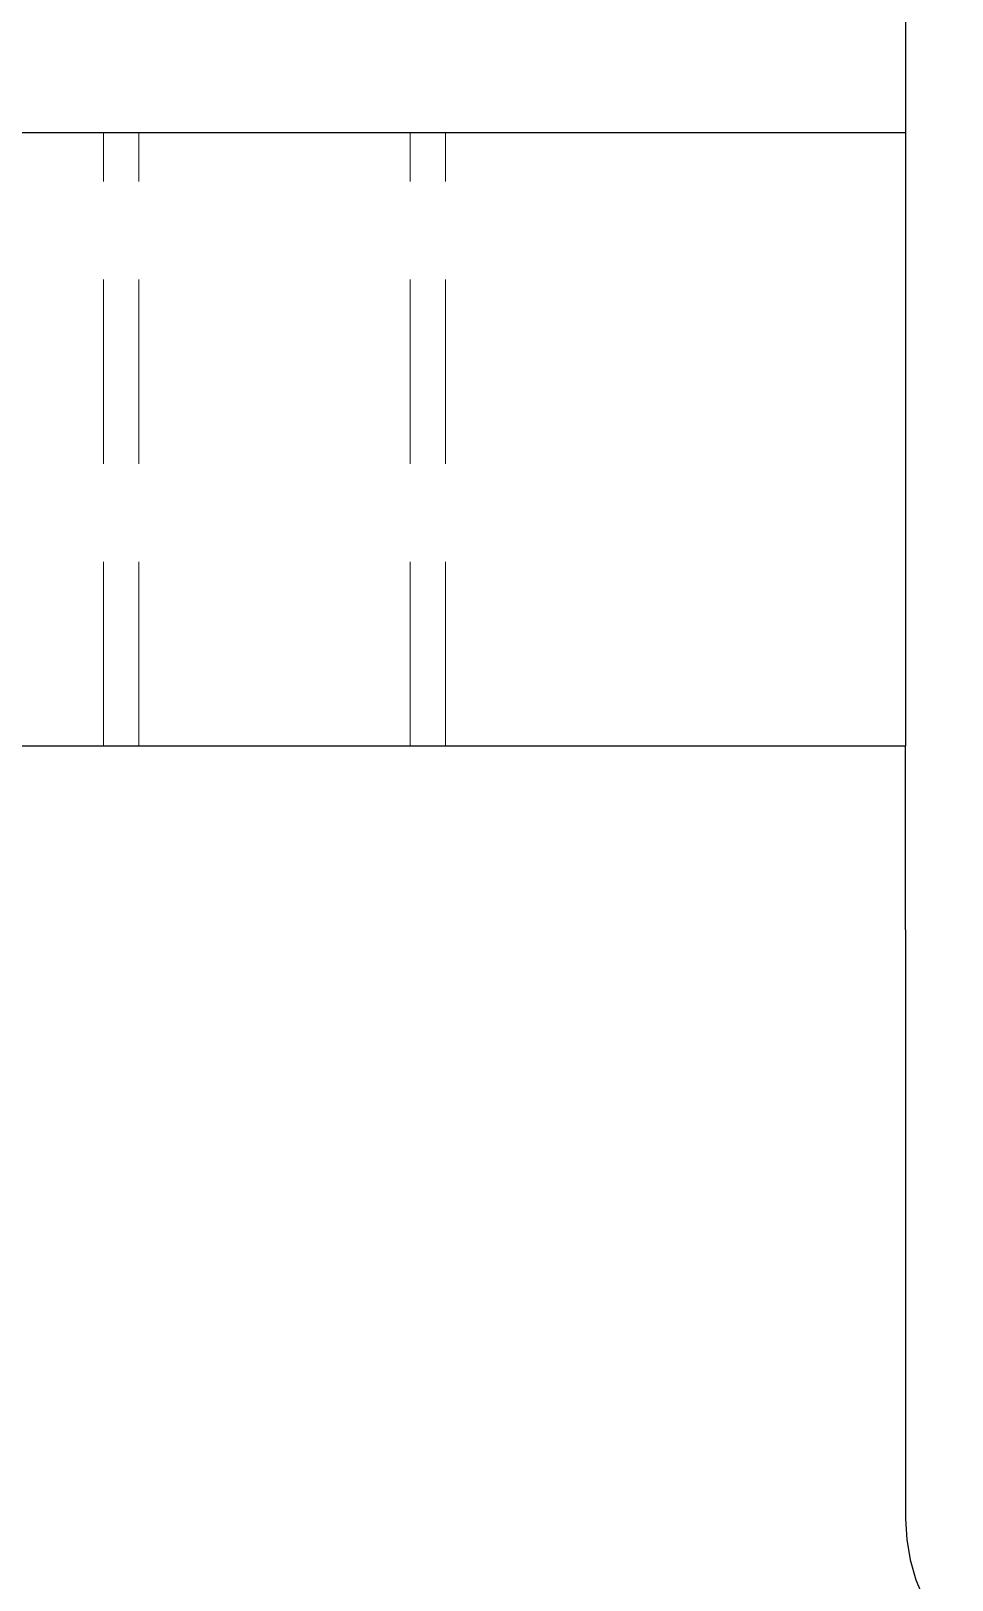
# Paper-space layout '01_三视图' of a CAD drawing. Header units: millimetres. Extents: x 8 to 451, y 8 to 289.
# Drawn here: x 165.12 to 172.63, y 91.13 to 103.75 of the extents above; entities that cross this region are included whole.
import ezdxf

# ---------------------------------------------------------------- set-up
doc = ezdxf.new("R2010")
doc.units = ezdxf.units.MM
doc.linetypes.add('WP_HIDDEN', pattern=[2.3, 1.5, -0.8])
doc.layers.add('HIDDEN', color=7, linetype='WP_HIDDEN', lineweight=13)
doc.layers.add('VISIBLE', color=7, linetype='CONTINUOUS', lineweight=25)

psp = doc.layouts.new('01_三视图')

# ---------------------------------------------------------------- linework, layer by layer
at = {"layer": 'HIDDEN'}
for points in [[(172.25, 91.625), (172.25, 116.375)], [(166.963, 102.925), (166.823, 102.925), (166.685, 102.925), (166.55, 102.925), (166.42, 102.925), (166.298, 102.925), (166.183, 102.925), (166.079, 102.925), (165.985, 102.925), (165.904, 102.925), (165.836, 102.925), (165.783, 102.925), (165.744, 102.925), (165.721, 102.925), (165.713, 102.925)], [(165.713, 102.925), (165.744, 102.925), (165.836, 102.925), (165.985, 102.925), (166.183, 102.925), (166.42, 102.925), (166.685, 102.925), (166.963, 102.925), (167.241, 102.925), (167.505, 102.925), (167.742, 102.925), (167.94, 102.925), (168.089, 102.925), (168.181, 102.925), (168.213, 102.925)], [(165.713, 97.925), (165.713, 102.925)], [(167.25, 102.925), (167.11, 102.925), (166.972, 102.925), (166.837, 102.925), (166.708, 102.925), (166.585, 102.925), (166.471, 102.925), (166.366, 102.925), (166.273, 102.925), (166.192, 102.925), (166.124, 102.925), (166.07, 102.925), (166.031, 102.925), (166.008, 102.925), (166, 102.925)], [(166, 102.925), (166.031, 102.925), (166.124, 102.925), (166.273, 102.925), (166.471, 102.925), (166.708, 102.925), (166.972, 102.925), (167.25, 102.925), (167.528, 102.925), (167.792, 102.925), (168.029, 102.925), (168.227, 102.925), (168.376, 102.925), (168.469, 102.925), (168.5, 102.925)], [(166, 97.925), (166, 102.925)], [(168.213, 102.925), (168.205, 102.925), (168.181, 102.925), (168.143, 102.925), (168.089, 102.925), (168.021, 102.925), (167.94, 102.925), (167.847, 102.925), (167.742, 102.925), (167.628, 102.925), (167.505, 102.925), (167.376, 102.925), (167.241, 102.925), (167.103, 102.925), (166.963, 102.925)], [(168.5, 102.925), (168.492, 102.925), (168.469, 102.925), (168.43, 102.925), (168.376, 102.925), (168.308, 102.925), (168.227, 102.925), (168.134, 102.925), (168.029, 102.925), (167.915, 102.925), (167.792, 102.925), (167.663, 102.925), (167.528, 102.925), (167.39, 102.925), (167.25, 102.925)], [(168.213, 97.925), (168.213, 102.925)], [(168.5, 97.925), (168.5, 102.925)], [(166.963, 97.925), (166.823, 97.925), (166.685, 97.925), (166.55, 97.925), (166.42, 97.925), (166.298, 97.925), (166.183, 97.925), (166.079, 97.925), (165.985, 97.925), (165.904, 97.925), (165.836, 97.925), (165.783, 97.925), (165.744, 97.925), (165.721, 97.925), (165.713, 97.925)], [(165.713, 97.925), (165.744, 97.925), (165.836, 97.925), (165.985, 97.925), (166.183, 97.925), (166.42, 97.925), (166.685, 97.925), (166.963, 97.925), (167.241, 97.925), (167.505, 97.925), (167.742, 97.925), (167.94, 97.925), (168.089, 97.925), (168.181, 97.925), (168.213, 97.925)], [(167.25, 97.925), (167.11, 97.925), (166.972, 97.925), (166.837, 97.925), (166.708, 97.925), (166.585, 97.925), (166.471, 97.925), (166.366, 97.925), (166.273, 97.925), (166.192, 97.925), (166.124, 97.925), (166.07, 97.925), (166.031, 97.925), (166.008, 97.925), (166, 97.925)], [(166, 97.925), (166.031, 97.925), (166.124, 97.925), (166.273, 97.925), (166.471, 97.925), (166.708, 97.925), (166.972, 97.925), (167.25, 97.925), (167.528, 97.925), (167.792, 97.925), (168.029, 97.925), (168.227, 97.925), (168.376, 97.925), (168.469, 97.925), (168.5, 97.925)], [(168.213, 97.925), (168.205, 97.925), (168.181, 97.925), (168.143, 97.925), (168.089, 97.925), (168.021, 97.925), (167.94, 97.925), (167.847, 97.925), (167.742, 97.925), (167.628, 97.925), (167.505, 97.925), (167.376, 97.925), (167.241, 97.925), (167.103, 97.925), (166.963, 97.925)], [(168.5, 97.925), (168.492, 97.925), (168.469, 97.925), (168.43, 97.925), (168.376, 97.925), (168.308, 97.925), (168.227, 97.925), (168.134, 97.925), (168.029, 97.925), (167.915, 97.925), (167.792, 97.925), (167.663, 97.925), (167.528, 97.925), (167.39, 97.925), (167.25, 97.925)]]:
    psp.add_lwpolyline(points, dxfattribs=at)
at = {"layer": 'VISIBLE'}
for points in [[(172.25, 116.375), (172.25, 102.925)], [(149.75, 102.925), (172.25, 102.925)], [(172.25, 102.925), (172.25, 97.925)], [(149.75, 97.925), (172.25, 97.925)], [(172.25, 96.425), (172.25, 96.593), (172.25, 96.759), (172.25, 96.92), (172.25, 97.076), (172.25, 97.223), (172.25, 97.36), (172.25, 97.486), (172.25, 97.598), (172.25, 97.695), (172.25, 97.776), (172.25, 97.841), (172.25, 97.887), (172.25, 97.916), (172.25, 97.925)], [(172.25, 96.425), (172.25, 91.625)], [(172.25, 91.625), (172.259, 91.457), (172.288, 91.291), (172.334, 91.13), (172.399, 90.974), (172.48, 90.827), (172.577, 90.69), (172.689, 90.564), (172.815, 90.452), (172.952, 90.355), (173.099, 90.274), (173.255, 90.209), (173.416, 90.163), (173.582, 90.134), (173.75, 90.125)]]:
    psp.add_lwpolyline(points, dxfattribs=at)

doc.saveas('drawing.dxf')
